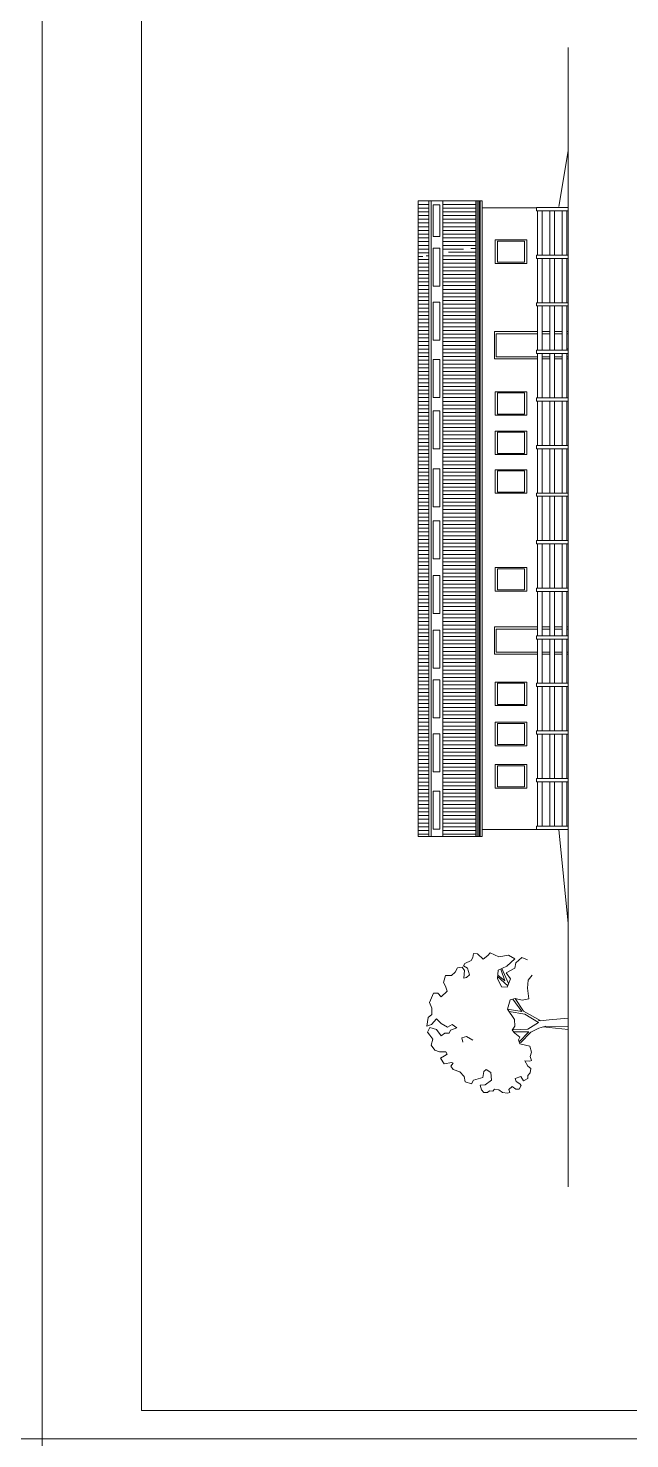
# Model space of a CAD drawing. Header units: millimetres. Extents: x 73 to 57768, y -40361 to 10065.
# Drawn here: x 28013 to 30571, y 65 to 6065 of the extents above; entities that cross this region are included whole.
import ezdxf

# ---------------------------------------------------------------- set-up
doc = ezdxf.new("R2010")
doc.units = ezdxf.units.MM
doc.layers.add('okvir', color=120, linetype='Continuous', lineweight=13)
doc.layers.add('pogled', color=7, linetype='Continuous', lineweight=5, true_color=0x8db1c3)
pattern_1 = [(180, (30559.47, -85644.568), (-2e-15, -15.875), [])]

msp = doc.modelspace()

# ---------------------------------------------------------------- hatches: boundary and pattern name
at = {"layer": 'pogled', "ltscale": 5}
h = msp.add_hatch(dxfattribs=at)
h.set_pattern_fill('LINE', color=256, scale=5, angle=180, style=0)
h.set_pattern_definition(pattern_1)
h.paths.add_polyline_path([(29777.196, 5108.869), (29777.196, 2627.142), (29917.196, 2627.142), (29917.196, 5132.41)])
h = msp.add_hatch(dxfattribs=at)
h.set_pattern_fill('LINE', color=256, scale=5, angle=180, style=0)
h.set_pattern_definition(pattern_1)
h.paths.add_polyline_path([(29671.01, 5091.014), (29671.01, 2627.142), (29716.705, 2627.142), (29716.705, 5098.697)])

# ---------------------------------------------------------------- linework, layer by layer
at = {"layer": 'okvir'}
for points in [[(14073.426, 10064.707), (14073.426, 64.707), (28073.426, 64.707), (28073.426, 10064.707)], [(28073.426, 10064.707), (28073.426, 64.707), (42073.426, 64.707), (42073.426, 10064.707)], [(28495.734, 9944.707), (28495.734, 184.707), (41953.426, 184.707), (41953.426, 9944.707)], [(28073.426, 64.707), (28073.426, -9935.293), (42073.426, -9935.293), (42073.426, 64.707)]]:
    msp.add_lwpolyline(points, close=True, dxfattribs=at)
at = {"layer": 'pogled', "ltscale": 5}
for p, q in [((29716.705, 5315.911), (29671.01, 5315.911)), ((29716.705, 5300.036), (29671.01, 5300.036)), ((29716.705, 5284.161), (29671.01, 5284.161)), ((29735.993, 5179.082), (29735.993, 5313.384)), ((29735.993, 5313.384), (29764.233, 5313.384)), ((29764.233, 5313.384), (29764.233, 5179.082)), ((29917.196, 5315.911), (29777.196, 5315.911)), ((29917.196, 5300.036), (29777.196, 5300.036)), ((29917.196, 5284.161), (29777.196, 5284.161)), ((29716.705, 5268.286), (29671.01, 5268.286)), ((29716.705, 5252.411), (29671.01, 5252.411)), ((29716.705, 5236.536), (29671.01, 5236.536)), ((29716.705, 5220.661), (29671.01, 5220.661)), ((29917.196, 5268.286), (29777.196, 5268.286)), ((29917.196, 5252.411), (29777.196, 5252.411)), ((29917.196, 5236.536), (29777.196, 5236.536)), ((29917.196, 5220.661), (29777.196, 5220.661)), ((29716.705, 5204.786), (29671.01, 5204.786)), ((29716.705, 5188.911), (29671.01, 5188.911)), ((29716.705, 5173.036), (29671.01, 5173.036)), ((29764.233, 5179.082), (29735.993, 5179.082)), ((29917.196, 5204.786), (29777.196, 5204.786)), ((29917.196, 5188.911), (29777.196, 5188.911)), ((29917.196, 5173.036), (29777.196, 5173.036)), ((29716.705, 5157.161), (29671.01, 5157.161)), ((29716.705, 5141.286), (29671.01, 5141.286)), ((29716.705, 5125.411), (29671.01, 5125.411)), ((29716.705, 5109.536), (29671.01, 5109.536)), ((29917.196, 5157.161), (29777.196, 5157.161)), ((29917.196, 5141.286), (29777.196, 5141.286)), ((29864.305, 5125.411), (29777.196, 5125.411)), ((29778.028, 5109.536), (29777.196, 5109.536)), ((29691.358, 5093.661), (29671.01, 5093.661))]:
    msp.add_line(p, q, dxfattribs=at)
at = {"layer": 'pogled', "color": 3, "linetype": 'ByBlock'}
for p, q in [((30040.783, 2013.028), (30022.968, 2062.834)), ((30056.416, 2000.764), (30028.029, 2065.599)), ((30009.689, 2031.294), (30052.644, 1991.551)), ((30040.783, 2013.028), (30010.194, 2036.844)), ((30112.527, 1882.397), (30074.263, 1934.968)), ((30118.903, 1883.99), (30083.829, 1938.154)), ((30112.527, 1882.397), (30051.943, 1891.955)), ((30058.698, 1881.83), (30125.281, 1871.245)), ((30193.701, 1843.14), (30118.903, 1883.99)), ((30125.281, 1871.245), (30182.676, 1836.198)), ((30138.035, 1807.523), (30072.669, 1804.337)), ((30182.676, 1836.198), (30138.035, 1807.523)), ((30184.096, 1811.498), (30150.79, 1794.778)), ((30202.566, 1843.459), (30182.301, 1842.729)), ((30184.096, 1811.498), (30214.191, 1820.187)), ((30309.196, 1805.416), (30201.884, 1817.274)), ((30228.917, 1847.085), (30202.566, 1843.459)), ((30214.191, 1820.187), (30309.196, 1816.959)), ((30228.917, 1847.085), (30309.196, 1853.612)), ((30309.196, 1811.242), (30309.196, 1859.438)), ((30309.196, 1853.612), (30309.196, 1805.416)), ((29876.57, 1775.662), (29857.438, 1770.883)), ((29857.438, 1770.883), (29862.221, 1751.766)), ((29903.673, 1759.731), (29876.57, 1775.662)), ((30077.452, 1796.371), (30142.818, 1796.371)), ((30142.818, 1796.371), (30101.367, 1753.359)), ((30150.79, 1794.778), (30106.149, 1748.58))]:
    msp.add_line(p, q, dxfattribs=at)
at = {"layer": 'pogled'}
for points in [[(30309.196, 5983.557), (30309.196, 1989.529), (30309.196, 1136.675)], [(29777.196, 2627.142), (29671.01, 2627.142), (29671.01, 5331.034), (29944.196, 5331.034), (29944.196, 5301.034)], [(29917.196, 2627.142), (29917.196, 5331.034)], [(29922.196, 2627.142), (29922.196, 5331.034)], [(29929.196, 2627.142), (29929.196, 5331.034)], [(29934.196, 2627.142), (29934.196, 5331.034)], [(29935.196, 2627.142), (29935.196, 5331.034)], [(29944.196, 5301.034), (29944.196, 2657.142), (30174.196, 2657.142)], [(30174.196, 5295.342), (30174.196, 5302.342), (30309.196, 5302.342)], [(30174.196, 5295.342), (30174.196, 5288.342), (30309.196, 5288.342)], [(30179.196, 5288.342), (30179.196, 5099.942)], [(30199.196, 5288.342), (30199.196, 5099.942)], [(30231.696, 5288.342), (30231.696, 5099.942)], [(30251.696, 5288.342), (30251.696, 5099.942)], [(30284.196, 5288.342), (30284.196, 5099.942)], [(30304.196, 5288.342), (30304.196, 5099.942)], [(30133.607, 5164.529), (29998.607, 5164.529)], [(30008.607, 5159.529), (30123.607, 5159.529)], [(30008.607, 5069.529), (30008.607, 5159.529)], [(30123.607, 5159.529), (30123.607, 5069.529)], [(30123.607, 5069.529), (30008.607, 5069.529)], [(30123.607, 5064.529), (30008.607, 5064.529)], [(30174.196, 5092.942), (30174.196, 5099.942), (30309.196, 5099.942)], [(30174.196, 5092.942), (30174.196, 5085.942), (30309.196, 5085.942)], [(30179.196, 5085.942), (30179.196, 4897.542)], [(30199.196, 5085.942), (30199.196, 4897.542)], [(30231.696, 5085.942), (30231.696, 4897.542)], [(30251.696, 5085.942), (30251.696, 4897.542)], [(30284.196, 5085.942), (30284.196, 4897.542)], [(30304.196, 5085.942), (30304.196, 4897.542)], [(30174.196, 4890.542), (30174.196, 4897.542), (30309.196, 4897.542)], [(30174.196, 4890.542), (30174.196, 4883.542), (30309.196, 4883.542)], [(30179.196, 4883.542), (30179.196, 4695.142)], [(30199.196, 4883.542), (30199.196, 4695.142)], [(30231.696, 4883.542), (30231.696, 4695.142)], [(30251.696, 4883.542), (30251.696, 4695.142)], [(30284.196, 4883.542), (30284.196, 4695.142)], [(30304.196, 4883.542), (30304.196, 4695.142)], [(30174.196, 4688.142), (30174.196, 4695.142), (30309.196, 4695.142)], [(30174.196, 4688.142), (30174.196, 4681.142), (30309.196, 4681.142)], [(30179.196, 4681.142), (30179.196, 4492.742)], [(30199.196, 4681.142), (30199.196, 4492.742)], [(30231.696, 4681.142), (30231.696, 4492.742)], [(30251.696, 4681.142), (30251.696, 4492.742)], [(30284.196, 4681.142), (30284.196, 4492.742)], [(30309.196, 4700.982), (30304.196, 4700.982)], [(30304.196, 4681.142), (30304.196, 4492.742)], [(30133.607, 4518.892), (29998.607, 4518.892)], [(30008.607, 4513.892), (30123.607, 4513.892)], [(30008.607, 4423.892), (30008.607, 4513.892)], [(30123.607, 4513.892), (30123.607, 4423.892)], [(30174.196, 4485.742), (30174.196, 4492.742), (30309.196, 4492.742)], [(30174.196, 4485.742), (30174.196, 4478.742), (30309.196, 4478.742)], [(30179.196, 4478.742), (30179.196, 4290.342)], [(30199.196, 4478.742), (30199.196, 4290.342)], [(30231.696, 4478.742), (30231.696, 4290.342)], [(30251.696, 4478.742), (30251.696, 4290.342)], [(30284.196, 4478.742), (30284.196, 4290.342)], [(30304.196, 4478.742), (30304.196, 4290.342)], [(30123.607, 4423.892), (30008.607, 4423.892)], [(30123.607, 4418.892), (30008.607, 4418.892)], [(30133.607, 4351.275), (29998.607, 4351.275)], [(30008.607, 4346.275), (30123.607, 4346.275)], [(30008.607, 4256.275), (30008.607, 4346.275)], [(30123.607, 4346.275), (30123.607, 4256.275)], [(30174.196, 4283.342), (30174.196, 4290.342), (30309.196, 4290.342)], [(30174.196, 4283.342), (30174.196, 4276.342), (30309.196, 4276.342)], [(30179.196, 4276.342), (30179.196, 4087.942)], [(30199.196, 4276.342), (30199.196, 4087.942)], [(30231.696, 4276.342), (30231.696, 4087.942)], [(30251.696, 4276.342), (30251.696, 4087.942)], [(30284.196, 4276.342), (30284.196, 4087.942)], [(30304.196, 4276.342), (30304.196, 4087.942)], [(30123.607, 4256.275), (30008.607, 4256.275)], [(30123.607, 4251.275), (30008.607, 4251.275)], [(30133.607, 4186.762), (29998.607, 4186.762)], [(30008.607, 4181.762), (30123.607, 4181.762)], [(30008.607, 4091.762), (30008.607, 4181.762)], [(30123.607, 4181.762), (30123.607, 4091.762)], [(30123.607, 4091.762), (30008.607, 4091.762)], [(30123.607, 4086.762), (30008.607, 4086.762)], [(30174.196, 4080.942), (30174.196, 4087.942), (30309.196, 4087.942)], [(30174.196, 4080.942), (30174.196, 4073.942), (30309.196, 4073.942)], [(30179.196, 4073.942), (30179.196, 3885.542)], [(30199.196, 4073.942), (30199.196, 3885.542)], [(30231.696, 4073.942), (30231.696, 3885.542)], [(30251.696, 4073.942), (30251.696, 3885.542)], [(30284.196, 4073.942), (30284.196, 3885.542)], [(30304.196, 4073.942), (30304.196, 3885.542)], [(30174.196, 3878.542), (30174.196, 3885.542), (30309.196, 3885.542)], [(30174.196, 3878.542), (30174.196, 3871.542), (30309.196, 3871.542)], [(30179.196, 3871.542), (30179.196, 3683.142)], [(30199.196, 3871.542), (30199.196, 3683.142)], [(30231.696, 3871.542), (30231.696, 3683.142)], [(30251.696, 3871.542), (30251.696, 3683.142)], [(30284.196, 3871.542), (30284.196, 3683.142)], [(30304.196, 3871.542), (30304.196, 3683.142)], [(30133.607, 3770.823), (29998.607, 3770.823)], [(30008.607, 3765.823), (30123.607, 3765.823)], [(30008.607, 3675.823), (30008.607, 3765.823)], [(30123.607, 3765.823), (30123.607, 3675.823)], [(30123.607, 3675.823), (30008.607, 3675.823)], [(30123.607, 3670.823), (30008.607, 3670.823)], [(30174.196, 3676.142), (30174.196, 3683.142), (30309.196, 3683.142)], [(30174.196, 3676.142), (30174.196, 3669.142), (30309.196, 3669.142)], [(30179.196, 3669.142), (30179.196, 3480.742)], [(30199.196, 3669.142), (30199.196, 3480.742)], [(30231.696, 3669.142), (30231.696, 3480.742)], [(30251.696, 3669.142), (30251.696, 3480.742)], [(30284.196, 3669.142), (30284.196, 3480.742)], [(30304.196, 3669.142), (30304.196, 3480.742)], [(30174.196, 3473.742), (30174.196, 3480.742), (30309.196, 3480.742)], [(30174.196, 3473.742), (30174.196, 3466.742), (30309.196, 3466.742)], [(30179.196, 3466.742), (30179.196, 3278.342)], [(30199.196, 3466.742), (30199.196, 3278.342)], [(30231.696, 3466.742), (30231.696, 3278.342)], [(30251.696, 3466.742), (30251.696, 3278.342)], [(30284.196, 3466.742), (30284.196, 3278.342)], [(30304.196, 3466.742), (30304.196, 3278.342)], [(30133.607, 3283.492), (29998.607, 3283.492)], [(30008.607, 3278.492), (30123.607, 3278.492)], [(30008.607, 3188.492), (30008.607, 3278.492)], [(30123.607, 3278.492), (30123.607, 3188.492)], [(30174.196, 3271.342), (30174.196, 3278.342), (30309.196, 3278.342)], [(30174.196, 3271.342), (30174.196, 3264.342), (30309.196, 3264.342)], [(30179.196, 3264.342), (30179.196, 3075.942)], [(30199.196, 3264.342), (30199.196, 3075.942)], [(30231.696, 3264.342), (30231.696, 3075.942)], [(30251.696, 3264.342), (30251.696, 3075.942)], [(30284.196, 3264.342), (30284.196, 3075.942)], [(30304.196, 3264.342), (30304.196, 3075.942)], [(30123.607, 3188.492), (30008.607, 3188.492)], [(30123.607, 3183.492), (30008.607, 3183.492)], [(30133.607, 3112.77), (29998.607, 3112.77)], [(30008.607, 3107.77), (30123.607, 3107.77)], [(30008.607, 3017.77), (30008.607, 3107.77)], [(30123.607, 3107.77), (30123.607, 3017.77)], [(30174.196, 3068.942), (30174.196, 3075.942), (30309.196, 3075.942)], [(30174.196, 3068.942), (30174.196, 3061.942), (30309.196, 3061.942)], [(30179.196, 3061.942), (30179.196, 2873.542)], [(30199.196, 3061.942), (30199.196, 2873.542)], [(30231.696, 3061.942), (30231.696, 2873.542)], [(30251.696, 3061.942), (30251.696, 2873.542)], [(30284.196, 3061.942), (30284.196, 2873.542)], [(30304.196, 3061.942), (30304.196, 2873.542)], [(30123.607, 3017.77), (30008.607, 3017.77)], [(30123.607, 3012.77), (30008.607, 3012.77)], [(30133.607, 2932.737), (29998.607, 2932.737)], [(30008.607, 2927.737), (30123.607, 2927.737)], [(30008.607, 2837.737), (30008.607, 2927.737)], [(30123.607, 2927.737), (30123.607, 2837.737)], [(30123.607, 2837.737), (30008.607, 2837.737)], [(30123.607, 2832.737), (30008.607, 2832.737)], [(30174.196, 2866.542), (30174.196, 2873.542), (30309.196, 2873.542)], [(30174.196, 2866.542), (30174.196, 2859.542), (30309.196, 2859.542)], [(30179.196, 2859.542), (30179.196, 2671.142)], [(30199.196, 2859.542), (30199.196, 2671.142)], [(30231.696, 2859.542), (30231.696, 2671.142)], [(30251.696, 2859.542), (30251.696, 2671.142)], [(30284.196, 2859.542), (30284.196, 2671.142)], [(30304.196, 2859.542), (30304.196, 2671.142)], [(29777.196, 2627.142), (29944.196, 2627.142), (29944.196, 2657.142)], [(30309.196, 2657.142), (30174.196, 2657.142), (30174.196, 2671.142), (30309.196, 2671.142)], [(30269.196, 2657.142), (30309.196, 2257.142)]]:
    msp.add_lwpolyline(points, dxfattribs=at)
at = {"layer": 'pogled', "ltscale": 5}
for points in [[(30269.116, 5307.256), (30309.196, 5543.396)], [(29716.705, 5331.034), (29716.705, 2627.142)], [(29726.705, 5331.034), (29726.705, 2627.142)], [(29777.196, 5331.034), (29777.196, 2627.142)], [(30175.502, 5301.034), (29944.196, 5301.034)], [(29998.607, 5164.529), (29998.607, 5064.529), (30008.607, 5064.529)], [(30123.607, 5064.529), (30133.607, 5064.529), (30133.607, 5164.529)], [(29995.657, 4658.836), (29995.657, 4775.224), (30179.196, 4775.224)], [(30003.817, 4667.825), (30003.817, 4765.527), (30179.196, 4765.527)], [(30199.196, 4775.224), (30231.696, 4775.224)], [(30199.196, 4765.527), (30231.696, 4765.527)], [(30251.696, 4775.224), (30284.196, 4775.224)], [(30251.696, 4765.527), (30284.196, 4765.527)], [(30304.196, 4775.224), (30309.196, 4775.224)], [(30304.196, 4765.527), (30309.196, 4765.527)], [(29995.657, 4658.836), (30179.196, 4658.836)], [(30003.817, 4667.825), (30179.196, 4667.825)], [(30199.196, 4667.825), (30231.696, 4667.825)], [(30199.196, 4658.836), (30231.696, 4658.836)], [(30251.696, 4667.825), (30284.196, 4667.825)], [(30251.696, 4658.836), (30284.196, 4658.836)], [(30304.196, 4667.825), (30309.196, 4667.825)], [(30304.196, 4658.836), (30309.196, 4658.836)], [(29998.607, 4518.892), (29998.607, 4418.892), (30008.607, 4418.892)], [(30123.607, 4418.892), (30133.607, 4418.892), (30133.607, 4518.892)], [(29998.607, 4351.275), (29998.607, 4251.275), (30008.607, 4251.275)], [(30123.607, 4251.275), (30133.607, 4251.275), (30133.607, 4351.275)], [(29998.607, 4186.762), (29998.607, 4086.762), (30008.607, 4086.762)], [(30123.607, 4086.762), (30133.607, 4086.762), (30133.607, 4186.762)], [(29998.607, 3770.823), (29998.607, 3670.823), (30008.607, 3670.823)], [(30123.607, 3670.823), (30133.607, 3670.823), (30133.607, 3770.823)], [(29995.657, 3401.922), (29995.657, 3518.309), (30179.196, 3518.309)], [(30003.817, 3410.911), (30003.817, 3508.613), (30179.196, 3508.613)], [(30199.196, 3518.309), (30231.696, 3518.309)], [(30199.196, 3508.613), (30231.696, 3508.613)], [(30251.696, 3518.309), (30284.196, 3518.309)], [(30251.696, 3508.613), (30284.196, 3508.613)], [(30304.196, 3518.309), (30309.196, 3518.309)], [(30304.196, 3508.613), (30309.196, 3508.613)], [(29995.657, 3401.922), (30179.196, 3401.922)], [(30003.817, 3410.911), (30179.196, 3410.911)], [(30199.196, 3410.911), (30231.696, 3410.911)], [(30199.196, 3401.922), (30231.696, 3401.922)], [(30251.696, 3410.911), (30284.196, 3410.911)], [(30251.696, 3401.922), (30284.196, 3401.922)], [(30304.196, 3410.911), (30309.196, 3410.911)], [(30304.196, 3401.922), (30309.196, 3401.922)], [(29998.607, 3283.492), (29998.607, 3183.492), (30008.607, 3183.492)], [(30123.607, 3183.492), (30133.607, 3183.492), (30133.607, 3283.492)], [(29998.607, 3112.77), (29998.607, 3012.77), (30008.607, 3012.77)], [(30123.607, 3012.77), (30133.607, 3012.77), (30133.607, 3112.77)], [(29998.607, 2932.737), (29998.607, 2832.737), (30008.607, 2832.737)], [(30123.607, 2832.737), (30133.607, 2832.737), (30133.607, 2932.737)]]:
    msp.add_lwpolyline(points, dxfattribs=at)
for points in [[(29735.993, 4968.231), (29735.993, 5129.841), (29764.233, 5129.841), (29764.233, 4968.231)], [(29735.993, 4738.606), (29735.993, 4900.215), (29764.233, 4900.215), (29764.233, 4738.606)], [(29735.993, 4494.538), (29735.993, 4656.148), (29764.233, 4656.148), (29764.233, 4494.538)], [(29735.993, 4275.626), (29735.993, 4437.236), (29764.233, 4437.236), (29764.233, 4275.626)], [(29735.993, 4028.813), (29735.993, 4190.423), (29764.233, 4190.423), (29764.233, 4028.813)], [(29735.993, 3808.133), (29735.993, 3969.743), (29764.233, 3969.743), (29764.233, 3808.133)], [(29735.993, 3575.838), (29735.993, 3737.448), (29764.233, 3737.448), (29764.233, 3575.838)], [(29735.993, 3342.2), (29735.993, 3503.81), (29764.233, 3503.81), (29764.233, 3342.2)], [(29735.993, 3131.349), (29735.993, 3292.959), (29764.233, 3292.959), (29764.233, 3131.349)], [(29735.993, 2901.724), (29735.993, 3063.334), (29764.233, 3063.334), (29764.233, 2901.724)], [(29735.993, 2657.657), (29735.993, 2819.266), (29764.233, 2819.266), (29764.233, 2657.657)]]:
    msp.add_lwpolyline(points, close=True, dxfattribs=at)
at = {"layer": 'pogled', "color": 3, "linetype": 'ByBlock'}
msp.add_lwpolyline([(30156.07, 2037.473), (30139.63, 2016.214), (30136.441, 1981.167), (30142.818, 1936.561), (30114.121, 1930.189), (30083.829, 1938.154), (30063.103, 1931.782), (30051.943, 1891.955), (30080.64, 1848.942), (30082.234, 1820.268), (30071.074, 1802.744), (30082.235, 1789.999), (30104.555, 1772.476), (30098.178, 1761.324), (30104.555, 1745.394), (30146.007, 1734.242), (30153.978, 1708.753), (30147.601, 1691.23), (30153.978, 1673.706), (30146.007, 1670.52), (30125.281, 1672.113), (30138.035, 1649.81), (30150.79, 1640.251), (30147.601, 1621.135), (30138.035, 1609.983), (30138.035, 1597.239), (30118.903, 1587.681), (30107.743, 1605.204), (30083.829, 1597.239), (30088.612, 1584.495), (30104.555, 1574.936), (30109.338, 1566.971), (30101.367, 1552.633), (30087.018, 1552.633), (30071.074, 1563.784), (30056.726, 1551.04), (30061.509, 1538.296), (30051.943, 1535.11), (30029.623, 1538.296), (30015.274, 1549.447), (29996.142, 1552.633), (29989.765, 1543.075), (29975.416, 1544.668), (29965.851, 1538.296), (29951.502, 1538.296), (29940.342, 1549.447), (29935.559, 1568.564), (29956.285, 1570.157), (29983.388, 1590.867), (29980.2, 1622.728), (29961.068, 1635.472), (29951.502, 1627.507), (29946.719, 1602.018), (29906.862, 1590.867), (29898.89, 1574.936), (29871.787, 1582.902), (29867.004, 1605.204), (29849.467, 1625.914), (29820.769, 1635.472), (29811.204, 1649.81), (29820.769, 1662.555), (29814.392, 1665.741), (29782.506, 1659.369), (29766.563, 1683.264), (29784.1, 1694.416), (29795.26, 1700.788), (29788.883, 1710.346), (29761.78, 1710.346), (29742.648, 1718.311), (29726.706, 1739.022), (29734.677, 1764.51), (29721.922, 1782.034), (29710.762, 1794.778), (29721.922, 1813.895), (29749.026, 1805.93), (29769.751, 1778.848), (29785.695, 1789.999), (29803.232, 1789.999), (29809.609, 1802.744), (29836.712, 1812.302), (29815.986, 1826.64), (29796.855, 1815.488), (29769.751, 1831.419), (29749.026, 1850.536), (29728.3, 1826.64), (29709.168, 1820.268), (29713.951, 1856.908), (29729.894, 1869.652), (29729.894, 1896.735), (29720.328, 1920.63), (29736.271, 1960.457), (29755.403, 1960.457), (29769.751, 1944.526), (29795.26, 1968.422), (29787.289, 1990.725), (29779.317, 2005.063), (29787.289, 2035.33), (29812.798, 2035.33), (29828.74, 2049.668), (29838.306, 2068.785), (29859.033, 2070.378), (29868.598, 2056.041), (29865.409, 2024.179), (29876.57, 2027.365), (29889.324, 2038.517), (29881.353, 2067.192), (29863.815, 2076.75), (29870.193, 2086.309), (29896.745, 2098.792), (29904.717, 2111.537), (29906.311, 2129.061), (29923.848, 2127.468), (29947.762, 2105.164), (29968.489, 2121.095), (29978.055, 2132.247), (30014.781, 2114.607), (30055.132, 2121.356), (30082.235, 2107.018), (30048.754, 2075.157), (30012.085, 2057.634), (30008.897, 2022.586), (30026.434, 1987.539), (30050.349, 1985.946), (30064.698, 2020.993), (30045.566, 2046.482), (30082.235, 2067.192), (30087.018, 2089.495), (30112.527, 2111.797), (30136.441, 2102.239), (30136.646, 2101.714)], dxfattribs=at)

doc.saveas('drawing.dxf')
